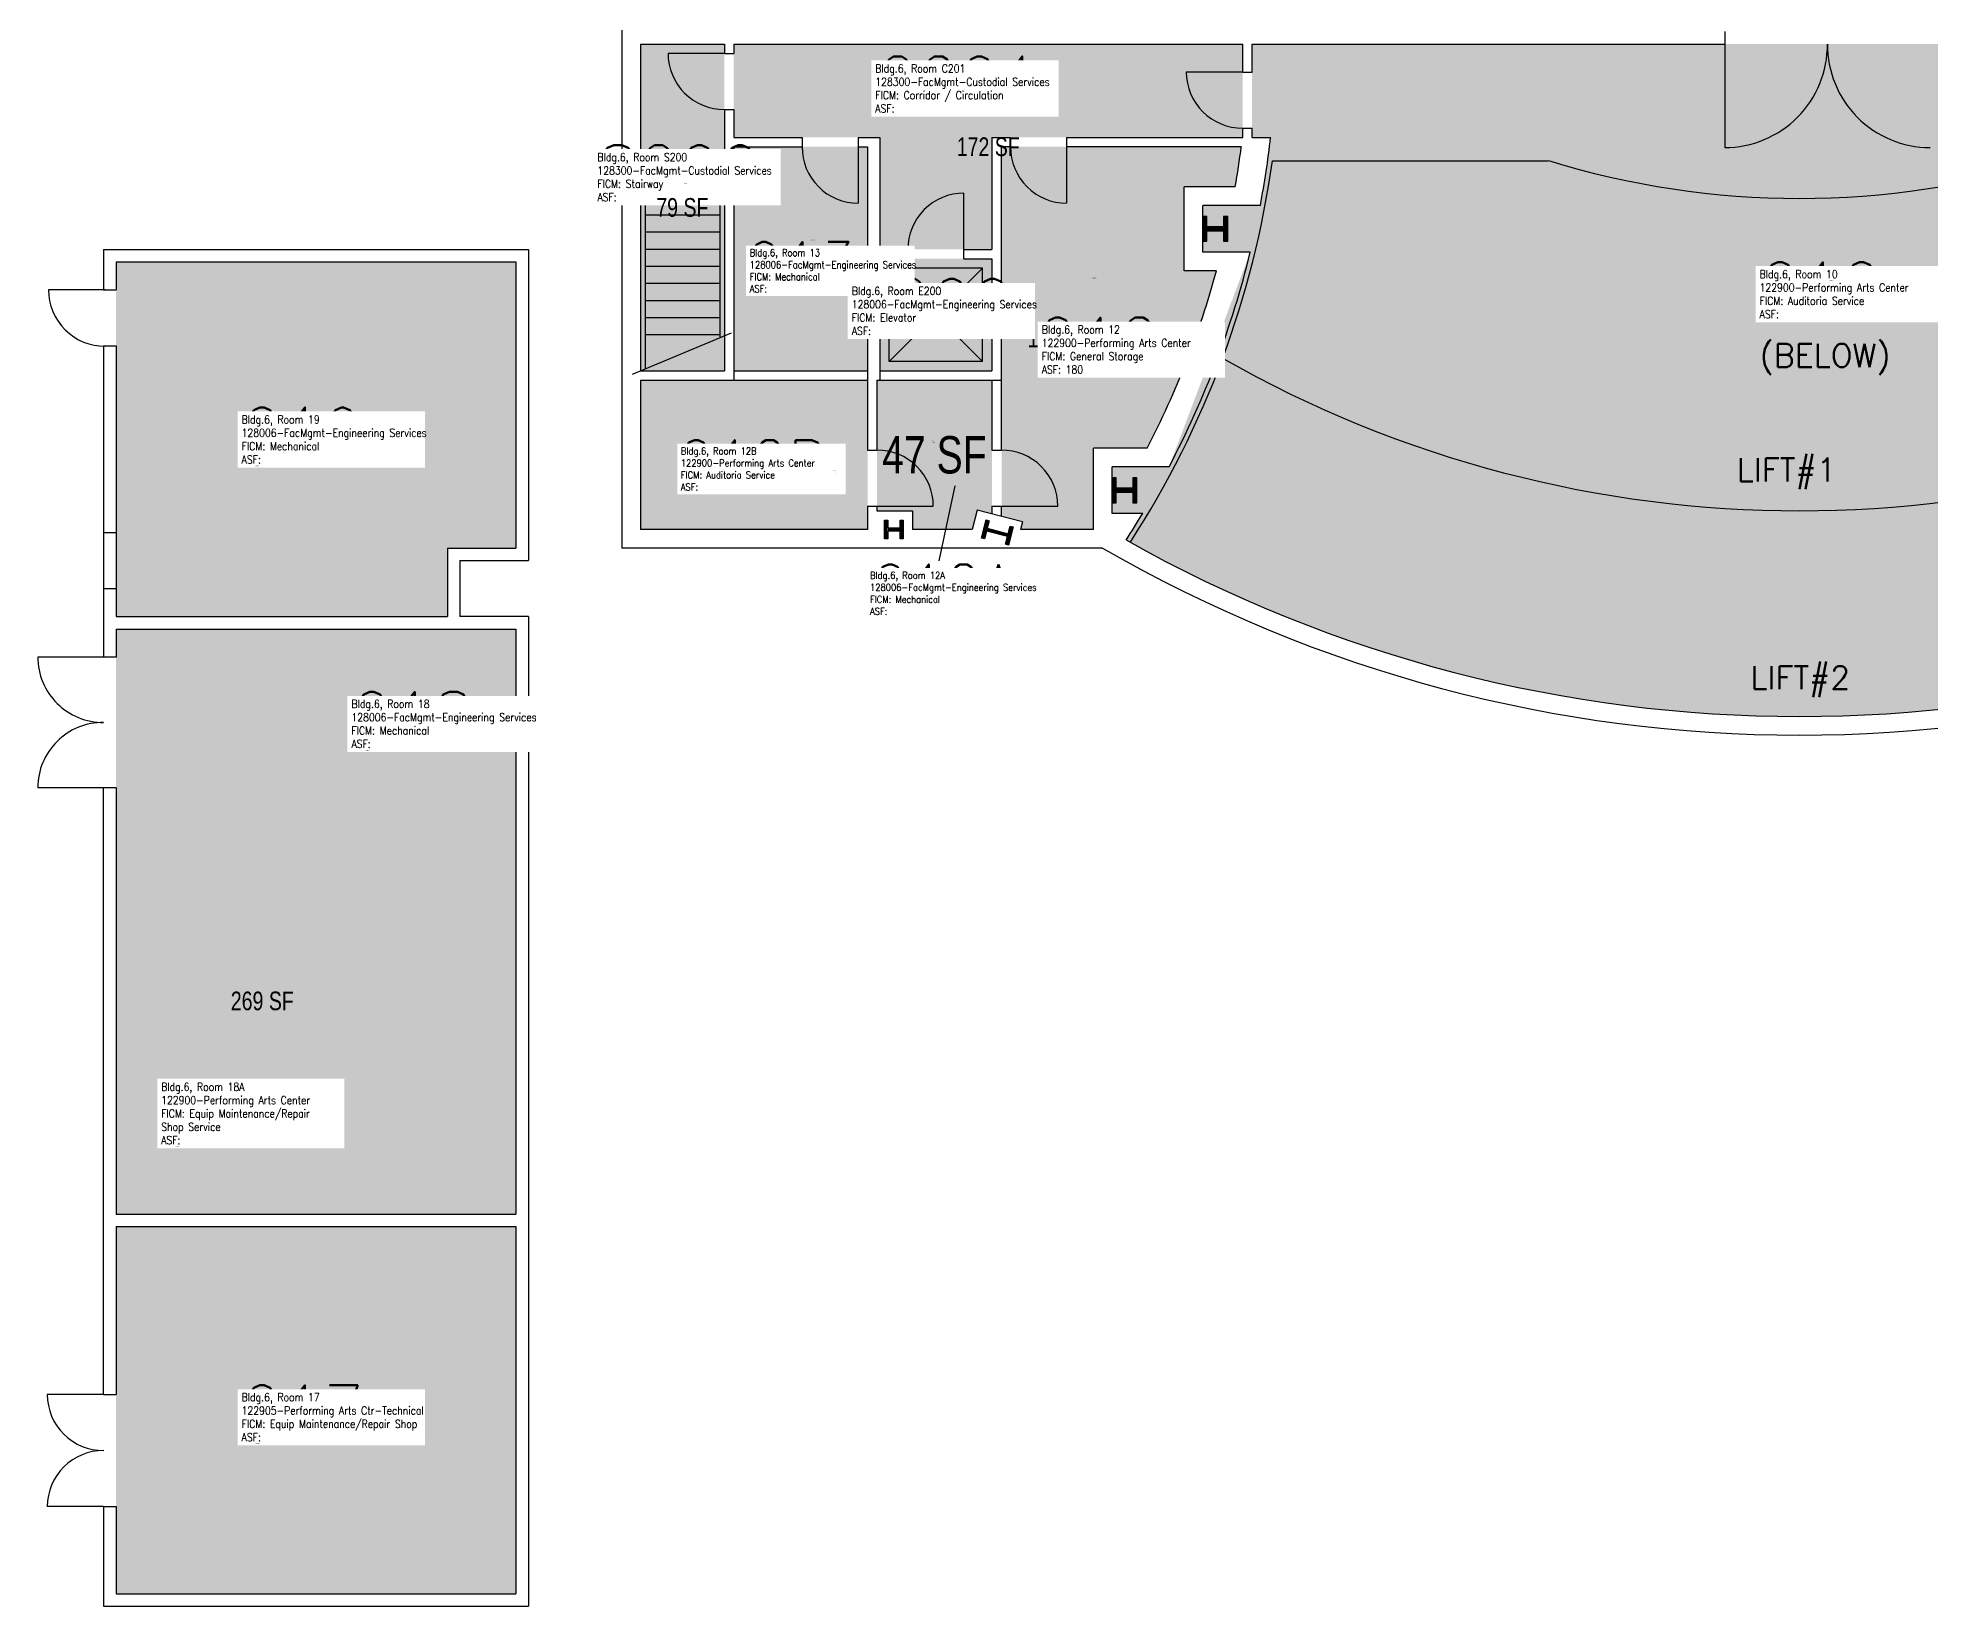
# Model space of a CAD drawing. Header units: inches. Extents: x -91 to 1852, y 0 to 2735.
# Drawn here: x -91 to 1125, y 1211 to 2219 of the extents above; entities that cross this region are included whole.
import ezdxf
from ezdxf.enums import TextEntityAlignment as Align

# ---------------------------------------------------------------- set-up
doc = ezdxf.new("R2010")
doc.units = ezdxf.units.IN
doc.header["$LTSCALE"] = 10
doc.header["$MEASUREMENT"] = 0
for name, color, linetype in [('A-COLS', 5, 'CONTINUOUS'), ('A-DOOR', 2, 'CONTINUOUS'), ('A-FLOR', 3, 'CONTINUOUS'), ('A-IDEN-RNUM', 7, 'CONTINUOUS'), ('A-IDEN-SNUM', 4, 'CONTINUOUS'), ('A-IDEN-TEXT', 4, 'CONTINUOUS'), ('A-IDEN-VNUM', 4, 'CONTINUOUS'), ('A-WALL', 5, 'CONTINUOUS'), ('AREA-TEXT', 3, 'CONTINUOUS'), ('Rooms-Category-Color', 7, 'CONTINUOUS'), ('Rooms-College-Color', 7, 'CONTINUOUS'), ('Rooms-Department-Color', 7, 'CONTINUOUS'), ('Rooms-Division-Color', 7, 'CONTINUOUS'), ('Rooms-Information', 7, 'CONTINUOUS')]:
    doc.layers.add(name, color=color, linetype=linetype)
doc.styles.add('AREA', font='arial.ttf', dxfattribs={"width": 0.75, "height": 24})
doc.styles.add('ROOMFNUMBER', font='SIMPLEX', dxfattribs={"height": 0.83})
doc.styles.add('ROOMSNUMBER', font='txt', dxfattribs={"height": 0.03})
doc.styles.add('ROOMVNUMBER', font='simplex.shx', dxfattribs={"width": 0.85})

msp = doc.modelspace()

# ---------------------------------------------------------------- hatches: boundary and pattern name
at = {"layer": 'Rooms-Category-Color', "true_color": 0xadadad}
for points in [[(350, 2209.1), (350, 2215.1), (296, 2215.1), (296, 2005.1), (350, 2005.1)], [(356, 2215.1), (356, 2209.1), (356, 2155.1), (436, 2155.1), (450, 2155.1), (450, 2083.1), (504, 2083.1), (522, 2083.1), (522, 2155.1), (534, 2155.1), (683.2, 2155.1), (683.2, 2161.1), (683.2, 2215.1), (616, 2215.1), (550, 2215.1)], [(356, 2149.1), (356, 2005.1), (442, 2005.1), (442, 2149.1), (436, 2149.1)], [(172, 1847.1), (172, 1891.1), (216, 1891.1), (216, 2075.1), (-41, 2075.1), (-41, 2057.1), (-41, 1865.1), (-41, 1847.1)], [(450, 2005.1), (522, 2005.1), (522, 2077.1), (504, 2077.1), (450, 2077.1)], [(448, 1999.1), (522, 1999.1), (522, 1913), (512.5, 1915.5), (509.3, 1903.1), (471, 1903.1), (471, 1915.1), (448, 1915.1)], [(146.9, 1525.2), (146.9, 1463.1), (216, 1463.1), (216, 1839.1), (-41, 1839.1), (-41, 1731.1), (79, 1731.1), (79, 1593.1)]]:
    msp.add_hatch(color=253, dxfattribs=at).paths.add_polyline_path(points)
at = {"layer": 'Rooms-Category-Color', "true_color": 0xffe090}
h = msp.add_hatch(color=41, dxfattribs=at)
edge = h.paths.add_edge_path()
edge.add_line((689.2, 2215.1), (689.2, 2161.1))
edge.add_line((689.2, 2161.1), (689.2, 2155.1))
edge.add_line((689.2, 2155.1), (701.2, 2155.1))
edge.add_arc((105, 2223.1), 600, 349.266, 353.4925, ccw=False)
edge.add_line((694.5, 2111.3), (657.5, 2111.3))
edge.add_line((657.5, 2111.3), (657.5, 2104.3))
edge.add_line((657.5, 2104.3), (660.2, 2104.3))
edge.add_line((660.2, 2104.3), (660.2, 2097.7))
edge.add_line((660.2, 2097.7), (670.8, 2097.7))
edge.add_line((670.8, 2097.7), (670.8, 2104.3))
edge.add_line((670.8, 2104.3), (673.5, 2104.3))
edge.add_line((673.5, 2104.3), (673.5, 2088.3))
edge.add_line((673.5, 2088.3), (670.8, 2088.3))
edge.add_line((670.8, 2088.3), (670.8, 2095))
edge.add_line((670.8, 2095), (660.2, 2095))
edge.add_line((660.2, 2095), (660.2, 2088.3))
edge.add_line((660.2, 2088.3), (657.5, 2088.3))
edge.add_line((657.5, 2088.3), (657.5, 2081.3))
edge.add_line((657.5, 2081.3), (688, 2081.3))
edge.add_arc((105, 2223.1), 600, 332.2089, 346.3347, ccw=False)
edge.add_line((635.8, 1943.3), (599.2, 1943.3))
edge.add_line((599.2, 1943.3), (599.2, 1936.3))
edge.add_line((599.2, 1936.3), (601.8, 1936.3))
edge.add_line((601.8, 1936.3), (601.8, 1929.7))
edge.add_line((601.8, 1929.7), (612.5, 1929.7))
edge.add_line((612.5, 1929.7), (612.5, 1936.3))
edge.add_line((612.5, 1936.3), (615.1, 1936.3))
edge.add_line((615.1, 1936.3), (615.1, 1920.3))
edge.add_line((615.1, 1920.3), (612.5, 1920.3))
edge.add_line((612.5, 1920.3), (612.5, 1927))
edge.add_line((612.5, 1927), (601.8, 1927))
edge.add_line((601.8, 1927), (601.8, 1920.3))
edge.add_line((601.8, 1920.3), (599.2, 1920.3))
edge.add_line((599.2, 1920.3), (599.2, 1913.3))
edge.add_line((599.2, 1913.3), (618.9, 1913.3))
edge.add_arc((105, 2223.1), 600, 326.9987, 328.919, ccw=False)
edge.add_arc((1041, 2665.1), 882.2, 240.622, 299.378)
edge.add_arc((1977, 2223.1), 600, 211.081, 213.0013, ccw=False)
edge.add_line((1463.2, 1913.3), (1482.9, 1913.3))
edge.add_line((1482.9, 1913.3), (1482.9, 1920.3))
edge.add_line((1482.9, 1920.3), (1480.2, 1920.3))
edge.add_line((1480.2, 1920.3), (1480.2, 1927))
edge.add_line((1480.2, 1927), (1469.6, 1927))
edge.add_line((1469.6, 1927), (1469.6, 1920.3))
edge.add_line((1469.6, 1920.3), (1466.9, 1920.3))
edge.add_line((1466.9, 1920.3), (1466.9, 1936.3))
edge.add_line((1466.9, 1936.3), (1469.6, 1936.3))
edge.add_line((1469.6, 1936.3), (1469.6, 1929.7))
edge.add_line((1469.6, 1929.7), (1480.2, 1929.7))
edge.add_line((1480.2, 1929.7), (1480.2, 1936.3))
edge.add_line((1480.2, 1936.3), (1482.9, 1936.3))
edge.add_line((1482.9, 1936.3), (1482.9, 1943.3))
edge.add_line((1482.9, 1943.3), (1446.2, 1943.3))
edge.add_arc((1977, 2223.1), 600, 193.6653, 207.7911, ccw=False)
edge.add_line((1394, 2081.3), (1424.5, 2081.3))
edge.add_line((1424.5, 2081.3), (1424.5, 2088.3))
edge.add_line((1424.5, 2088.3), (1421.9, 2088.3))
edge.add_line((1421.9, 2088.3), (1421.9, 2095))
edge.add_line((1421.9, 2095), (1411.2, 2095))
edge.add_line((1411.2, 2095), (1411.2, 2088.3))
edge.add_line((1411.2, 2088.3), (1408.6, 2088.3))
edge.add_line((1408.6, 2088.3), (1408.6, 2104.3))
edge.add_line((1408.6, 2104.3), (1411.2, 2104.3))
edge.add_line((1411.2, 2104.3), (1411.2, 2097.7))
edge.add_line((1411.2, 2097.7), (1421.9, 2097.7))
edge.add_line((1421.9, 2097.7), (1421.9, 2104.3))
edge.add_line((1421.9, 2104.3), (1424.5, 2104.3))
edge.add_line((1424.5, 2104.3), (1424.5, 2111.3))
edge.add_line((1424.5, 2111.3), (1387.5, 2111.3))
edge.add_arc((1977, 2223.1), 600, 186.5075, 190.734, ccw=False)
edge.add_line((1380.9, 2155.1), (1392.9, 2155.1))
edge.add_line((1392.9, 2155.1), (1392.9, 2161.1))
edge.add_line((1392.9, 2161.1), (1392.9, 2215.1))
edge.add_line((1392.9, 2215.1), (993, 2215.1))
edge.add_line((993, 2215.1), (689.2, 2215.1))
at = {"layer": 'Rooms-Category-Color', "true_color": 0xe3c5e1}
h = msp.add_hatch(color=254, dxfattribs=at)
edge = h.paths.add_edge_path()
edge.add_line((534, 2149.1), (528, 2149.1))
edge.add_line((528, 2149.1), (528, 1999.1))
edge.add_line((528, 1999.1), (528.2, 1954.1))
edge.add_line((528.2, 1954.1), (528.2, 1918.1))
edge.add_line((528.2, 1918.1), (528, 1911.5))
edge.add_line((528, 1911.5), (541.6, 1908))
edge.add_line((541.6, 1908), (540.3, 1903.1))
edge.add_line((540.3, 1903.1), (587.2, 1903.1))
edge.add_line((587.2, 1903.1), (587.2, 1955.3))
edge.add_line((587.2, 1955.3), (621.8, 1955.3))
edge.add_arc((105, 2223.1), 582, 332.6096, 344.682)
edge.add_line((666.4, 2069.3), (645.5, 2069.3))
edge.add_line((645.5, 2069.3), (645.5, 2123.3))
edge.add_line((645.5, 2123.3), (678.4, 2123.3))
edge.add_arc((105, 2223.1), 582, 350.1313, 352.6952)
edge.add_line((682.3, 2149.1), (534, 2149.1))
at = {"layer": 'Rooms-Category-Color', "true_color": 0xffe090}
msp.add_hatch(color=41, dxfattribs=at).paths.add_polyline_path([(296, 1999.1), (296, 1903.1), (442, 1903.1), (442, 1918.1), (442, 1999.1), (356, 1999.1)])
at = {"layer": 'Rooms-Category-Color', "true_color": 0xe3c5e1}
for points in [[(-41, 1731.1), (79, 1731.1), (79, 1593.1), (146.9, 1525.2), (146.9, 1463.1), (-41, 1463.1), (-41, 1737.1)], [(-41, 1275.1), (-41, 1219.1), (216, 1219.1), (216, 1455.1), (-41, 1455.1)]]:
    msp.add_hatch(color=254, dxfattribs=at).paths.add_polyline_path(points)
at = {"layer": 'Rooms-College-Color', "true_color": 0xadadad}
for points in [[(350, 2209.1), (350, 2215.1), (296, 2215.1), (296, 2005.1), (350, 2005.1)], [(356, 2215.1), (356, 2209.1), (356, 2155.1), (436, 2155.1), (450, 2155.1), (450, 2083.1), (504, 2083.1), (522, 2083.1), (522, 2155.1), (534, 2155.1), (683.2, 2155.1), (683.2, 2161.1), (683.2, 2215.1), (616, 2215.1), (550, 2215.1)], [(356, 2149.1), (356, 2005.1), (442, 2005.1), (442, 2149.1), (436, 2149.1)], [(172, 1847.1), (172, 1891.1), (216, 1891.1), (216, 2075.1), (-41, 2075.1), (-41, 2057.1), (-41, 1865.1), (-41, 1847.1)], [(450, 2005.1), (522, 2005.1), (522, 2077.1), (504, 2077.1), (450, 2077.1)], [(296, 1999.1), (296, 1903.1), (442, 1903.1), (442, 1918.1), (442, 1999.1), (356, 1999.1)], [(448, 1999.1), (522, 1999.1), (522, 1913), (512.5, 1915.5), (509.3, 1903.1), (471, 1903.1), (471, 1915.1), (448, 1915.1)], [(146.9, 1525.2), (146.9, 1463.1), (216, 1463.1), (216, 1839.1), (-41, 1839.1), (-41, 1731.1), (79, 1731.1), (79, 1593.1)], [(-41, 1731.1), (79, 1731.1), (79, 1593.1), (146.9, 1525.2), (146.9, 1463.1), (-41, 1463.1), (-41, 1737.1)], [(-41, 1275.1), (-41, 1219.1), (216, 1219.1), (216, 1455.1), (-41, 1455.1)]]:
    msp.add_hatch(color=253, dxfattribs=at).paths.add_polyline_path(points)
h = msp.add_hatch(color=253, dxfattribs=at)
edge = h.paths.add_edge_path()
edge.add_line((689.2, 2215.1), (689.2, 2161.1))
edge.add_line((689.2, 2161.1), (689.2, 2155.1))
edge.add_line((689.2, 2155.1), (701.2, 2155.1))
edge.add_arc((105, 2223.1), 600, 349.266, 353.4925, ccw=False)
edge.add_line((694.5, 2111.3), (657.5, 2111.3))
edge.add_line((657.5, 2111.3), (657.5, 2104.3))
edge.add_line((657.5, 2104.3), (660.2, 2104.3))
edge.add_line((660.2, 2104.3), (660.2, 2097.7))
edge.add_line((660.2, 2097.7), (670.8, 2097.7))
edge.add_line((670.8, 2097.7), (670.8, 2104.3))
edge.add_line((670.8, 2104.3), (673.5, 2104.3))
edge.add_line((673.5, 2104.3), (673.5, 2088.3))
edge.add_line((673.5, 2088.3), (670.8, 2088.3))
edge.add_line((670.8, 2088.3), (670.8, 2095))
edge.add_line((670.8, 2095), (660.2, 2095))
edge.add_line((660.2, 2095), (660.2, 2088.3))
edge.add_line((660.2, 2088.3), (657.5, 2088.3))
edge.add_line((657.5, 2088.3), (657.5, 2081.3))
edge.add_line((657.5, 2081.3), (688, 2081.3))
edge.add_arc((105, 2223.1), 600, 332.2089, 346.3347, ccw=False)
edge.add_line((635.8, 1943.3), (599.2, 1943.3))
edge.add_line((599.2, 1943.3), (599.2, 1936.3))
edge.add_line((599.2, 1936.3), (601.8, 1936.3))
edge.add_line((601.8, 1936.3), (601.8, 1929.7))
edge.add_line((601.8, 1929.7), (612.5, 1929.7))
edge.add_line((612.5, 1929.7), (612.5, 1936.3))
edge.add_line((612.5, 1936.3), (615.1, 1936.3))
edge.add_line((615.1, 1936.3), (615.1, 1920.3))
edge.add_line((615.1, 1920.3), (612.5, 1920.3))
edge.add_line((612.5, 1920.3), (612.5, 1927))
edge.add_line((612.5, 1927), (601.8, 1927))
edge.add_line((601.8, 1927), (601.8, 1920.3))
edge.add_line((601.8, 1920.3), (599.2, 1920.3))
edge.add_line((599.2, 1920.3), (599.2, 1913.3))
edge.add_line((599.2, 1913.3), (618.9, 1913.3))
edge.add_arc((105, 2223.1), 600, 326.9987, 328.919, ccw=False)
edge.add_arc((1041, 2665.1), 882.2, 240.622, 299.378)
edge.add_arc((1977, 2223.1), 600, 211.081, 213.0013, ccw=False)
edge.add_line((1463.2, 1913.3), (1482.9, 1913.3))
edge.add_line((1482.9, 1913.3), (1482.9, 1920.3))
edge.add_line((1482.9, 1920.3), (1480.2, 1920.3))
edge.add_line((1480.2, 1920.3), (1480.2, 1927))
edge.add_line((1480.2, 1927), (1469.6, 1927))
edge.add_line((1469.6, 1927), (1469.6, 1920.3))
edge.add_line((1469.6, 1920.3), (1466.9, 1920.3))
edge.add_line((1466.9, 1920.3), (1466.9, 1936.3))
edge.add_line((1466.9, 1936.3), (1469.6, 1936.3))
edge.add_line((1469.6, 1936.3), (1469.6, 1929.7))
edge.add_line((1469.6, 1929.7), (1480.2, 1929.7))
edge.add_line((1480.2, 1929.7), (1480.2, 1936.3))
edge.add_line((1480.2, 1936.3), (1482.9, 1936.3))
edge.add_line((1482.9, 1936.3), (1482.9, 1943.3))
edge.add_line((1482.9, 1943.3), (1446.2, 1943.3))
edge.add_arc((1977, 2223.1), 600, 193.6653, 207.7911, ccw=False)
edge.add_line((1394, 2081.3), (1424.5, 2081.3))
edge.add_line((1424.5, 2081.3), (1424.5, 2088.3))
edge.add_line((1424.5, 2088.3), (1421.9, 2088.3))
edge.add_line((1421.9, 2088.3), (1421.9, 2095))
edge.add_line((1421.9, 2095), (1411.2, 2095))
edge.add_line((1411.2, 2095), (1411.2, 2088.3))
edge.add_line((1411.2, 2088.3), (1408.6, 2088.3))
edge.add_line((1408.6, 2088.3), (1408.6, 2104.3))
edge.add_line((1408.6, 2104.3), (1411.2, 2104.3))
edge.add_line((1411.2, 2104.3), (1411.2, 2097.7))
edge.add_line((1411.2, 2097.7), (1421.9, 2097.7))
edge.add_line((1421.9, 2097.7), (1421.9, 2104.3))
edge.add_line((1421.9, 2104.3), (1424.5, 2104.3))
edge.add_line((1424.5, 2104.3), (1424.5, 2111.3))
edge.add_line((1424.5, 2111.3), (1387.5, 2111.3))
edge.add_arc((1977, 2223.1), 600, 186.5075, 190.734, ccw=False)
edge.add_line((1380.9, 2155.1), (1392.9, 2155.1))
edge.add_line((1392.9, 2155.1), (1392.9, 2161.1))
edge.add_line((1392.9, 2161.1), (1392.9, 2215.1))
edge.add_line((1392.9, 2215.1), (993, 2215.1))
edge.add_line((993, 2215.1), (689.2, 2215.1))
at = {"layer": 'Rooms-College-Color', "true_color": 0xffff64}
h = msp.add_hatch(color=51, dxfattribs=at)
edge = h.paths.add_edge_path()
edge.add_line((534, 2149.1), (528, 2149.1))
edge.add_line((528, 2149.1), (528, 1999.1))
edge.add_line((528, 1999.1), (528.2, 1954.1))
edge.add_line((528.2, 1954.1), (528.2, 1918.1))
edge.add_line((528.2, 1918.1), (528, 1911.5))
edge.add_line((528, 1911.5), (541.6, 1908))
edge.add_line((541.6, 1908), (540.3, 1903.1))
edge.add_line((540.3, 1903.1), (587.2, 1903.1))
edge.add_line((587.2, 1903.1), (587.2, 1955.3))
edge.add_line((587.2, 1955.3), (621.8, 1955.3))
edge.add_arc((105, 2223.1), 582, 332.6096, 344.682)
edge.add_line((666.4, 2069.3), (645.5, 2069.3))
edge.add_line((645.5, 2069.3), (645.5, 2123.3))
edge.add_line((645.5, 2123.3), (678.4, 2123.3))
edge.add_arc((105, 2223.1), 582, 350.1313, 352.6952)
edge.add_line((682.3, 2149.1), (534, 2149.1))
at = {"layer": 'Rooms-Department-Color', "true_color": 0xacacac}
for points in [[(350, 2209.1), (350, 2215.1), (296, 2215.1), (296, 2005.1), (350, 2005.1)], [(356, 2215.1), (356, 2209.1), (356, 2155.1), (436, 2155.1), (450, 2155.1), (450, 2083.1), (504, 2083.1), (522, 2083.1), (522, 2155.1), (534, 2155.1), (683.2, 2155.1), (683.2, 2161.1), (683.2, 2215.1), (616, 2215.1), (550, 2215.1)], [(356, 2149.1), (356, 2005.1), (442, 2005.1), (442, 2149.1), (436, 2149.1)], [(172, 1847.1), (172, 1891.1), (216, 1891.1), (216, 2075.1), (-41, 2075.1), (-41, 2057.1), (-41, 1865.1), (-41, 1847.1)], [(450, 2005.1), (522, 2005.1), (522, 2077.1), (504, 2077.1), (450, 2077.1)], [(448, 1999.1), (522, 1999.1), (522, 1913), (512.5, 1915.5), (509.3, 1903.1), (471, 1903.1), (471, 1915.1), (448, 1915.1)], [(146.9, 1525.2), (146.9, 1463.1), (216, 1463.1), (216, 1839.1), (-41, 1839.1), (-41, 1731.1), (79, 1731.1), (79, 1593.1)]]:
    msp.add_hatch(color=253, dxfattribs=at).paths.add_polyline_path(points)
at = {"layer": 'Rooms-Department-Color', "true_color": 0x80bc67}
h = msp.add_hatch(color=83, dxfattribs=at)
edge = h.paths.add_edge_path()
edge.add_line((689.2, 2215.1), (689.2, 2161.1))
edge.add_line((689.2, 2161.1), (689.2, 2155.1))
edge.add_line((689.2, 2155.1), (701.2, 2155.1))
edge.add_arc((105, 2223.1), 600, 349.266, 353.4925, ccw=False)
edge.add_line((694.5, 2111.3), (657.5, 2111.3))
edge.add_line((657.5, 2111.3), (657.5, 2104.3))
edge.add_line((657.5, 2104.3), (660.2, 2104.3))
edge.add_line((660.2, 2104.3), (660.2, 2097.7))
edge.add_line((660.2, 2097.7), (670.8, 2097.7))
edge.add_line((670.8, 2097.7), (670.8, 2104.3))
edge.add_line((670.8, 2104.3), (673.5, 2104.3))
edge.add_line((673.5, 2104.3), (673.5, 2088.3))
edge.add_line((673.5, 2088.3), (670.8, 2088.3))
edge.add_line((670.8, 2088.3), (670.8, 2095))
edge.add_line((670.8, 2095), (660.2, 2095))
edge.add_line((660.2, 2095), (660.2, 2088.3))
edge.add_line((660.2, 2088.3), (657.5, 2088.3))
edge.add_line((657.5, 2088.3), (657.5, 2081.3))
edge.add_line((657.5, 2081.3), (688, 2081.3))
edge.add_arc((105, 2223.1), 600, 332.2089, 346.3347, ccw=False)
edge.add_line((635.8, 1943.3), (599.2, 1943.3))
edge.add_line((599.2, 1943.3), (599.2, 1936.3))
edge.add_line((599.2, 1936.3), (601.8, 1936.3))
edge.add_line((601.8, 1936.3), (601.8, 1929.7))
edge.add_line((601.8, 1929.7), (612.5, 1929.7))
edge.add_line((612.5, 1929.7), (612.5, 1936.3))
edge.add_line((612.5, 1936.3), (615.1, 1936.3))
edge.add_line((615.1, 1936.3), (615.1, 1920.3))
edge.add_line((615.1, 1920.3), (612.5, 1920.3))
edge.add_line((612.5, 1920.3), (612.5, 1927))
edge.add_line((612.5, 1927), (601.8, 1927))
edge.add_line((601.8, 1927), (601.8, 1920.3))
edge.add_line((601.8, 1920.3), (599.2, 1920.3))
edge.add_line((599.2, 1920.3), (599.2, 1913.3))
edge.add_line((599.2, 1913.3), (618.9, 1913.3))
edge.add_arc((105, 2223.1), 600, 326.9987, 328.919, ccw=False)
edge.add_arc((1041, 2665.1), 882.2, 240.622, 299.378)
edge.add_arc((1977, 2223.1), 600, 211.081, 213.0013, ccw=False)
edge.add_line((1463.2, 1913.3), (1482.9, 1913.3))
edge.add_line((1482.9, 1913.3), (1482.9, 1920.3))
edge.add_line((1482.9, 1920.3), (1480.2, 1920.3))
edge.add_line((1480.2, 1920.3), (1480.2, 1927))
edge.add_line((1480.2, 1927), (1469.6, 1927))
edge.add_line((1469.6, 1927), (1469.6, 1920.3))
edge.add_line((1469.6, 1920.3), (1466.9, 1920.3))
edge.add_line((1466.9, 1920.3), (1466.9, 1936.3))
edge.add_line((1466.9, 1936.3), (1469.6, 1936.3))
edge.add_line((1469.6, 1936.3), (1469.6, 1929.7))
edge.add_line((1469.6, 1929.7), (1480.2, 1929.7))
edge.add_line((1480.2, 1929.7), (1480.2, 1936.3))
edge.add_line((1480.2, 1936.3), (1482.9, 1936.3))
edge.add_line((1482.9, 1936.3), (1482.9, 1943.3))
edge.add_line((1482.9, 1943.3), (1446.2, 1943.3))
edge.add_arc((1977, 2223.1), 600, 193.6653, 207.7911, ccw=False)
edge.add_line((1394, 2081.3), (1424.5, 2081.3))
edge.add_line((1424.5, 2081.3), (1424.5, 2088.3))
edge.add_line((1424.5, 2088.3), (1421.9, 2088.3))
edge.add_line((1421.9, 2088.3), (1421.9, 2095))
edge.add_line((1421.9, 2095), (1411.2, 2095))
edge.add_line((1411.2, 2095), (1411.2, 2088.3))
edge.add_line((1411.2, 2088.3), (1408.6, 2088.3))
edge.add_line((1408.6, 2088.3), (1408.6, 2104.3))
edge.add_line((1408.6, 2104.3), (1411.2, 2104.3))
edge.add_line((1411.2, 2104.3), (1411.2, 2097.7))
edge.add_line((1411.2, 2097.7), (1421.9, 2097.7))
edge.add_line((1421.9, 2097.7), (1421.9, 2104.3))
edge.add_line((1421.9, 2104.3), (1424.5, 2104.3))
edge.add_line((1424.5, 2104.3), (1424.5, 2111.3))
edge.add_line((1424.5, 2111.3), (1387.5, 2111.3))
edge.add_arc((1977, 2223.1), 600, 186.5075, 190.734, ccw=False)
edge.add_line((1380.9, 2155.1), (1392.9, 2155.1))
edge.add_line((1392.9, 2155.1), (1392.9, 2161.1))
edge.add_line((1392.9, 2161.1), (1392.9, 2215.1))
edge.add_line((1392.9, 2215.1), (993, 2215.1))
edge.add_line((993, 2215.1), (689.2, 2215.1))
h = msp.add_hatch(color=83, dxfattribs=at)
edge = h.paths.add_edge_path()
edge.add_line((534, 2149.1), (528, 2149.1))
edge.add_line((528, 2149.1), (528, 1999.1))
edge.add_line((528, 1999.1), (528.2, 1954.1))
edge.add_line((528.2, 1954.1), (528.2, 1918.1))
edge.add_line((528.2, 1918.1), (528, 1911.5))
edge.add_line((528, 1911.5), (541.6, 1908))
edge.add_line((541.6, 1908), (540.3, 1903.1))
edge.add_line((540.3, 1903.1), (587.2, 1903.1))
edge.add_line((587.2, 1903.1), (587.2, 1955.3))
edge.add_line((587.2, 1955.3), (621.8, 1955.3))
edge.add_arc((105, 2223.1), 582, 332.6096, 344.682)
edge.add_line((666.4, 2069.3), (645.5, 2069.3))
edge.add_line((645.5, 2069.3), (645.5, 2123.3))
edge.add_line((645.5, 2123.3), (678.4, 2123.3))
edge.add_arc((105, 2223.1), 582, 350.1313, 352.6952)
edge.add_line((682.3, 2149.1), (534, 2149.1))
for points in [[(296, 1999.1), (296, 1903.1), (442, 1903.1), (442, 1918.1), (442, 1999.1), (356, 1999.1)], [(-41, 1731.1), (79, 1731.1), (79, 1593.1), (146.9, 1525.2), (146.9, 1463.1), (-41, 1463.1), (-41, 1737.1)], [(-41, 1275.1), (-41, 1219.1), (216, 1219.1), (216, 1455.1), (-41, 1455.1)]]:
    msp.add_hatch(color=83, dxfattribs=at).paths.add_polyline_path(points)
at = {"layer": 'Rooms-Division-Color', "true_color": 0xadadad}
for points in [[(350, 2209.1), (350, 2215.1), (296, 2215.1), (296, 2005.1), (350, 2005.1)], [(356, 2215.1), (356, 2209.1), (356, 2155.1), (436, 2155.1), (450, 2155.1), (450, 2083.1), (504, 2083.1), (522, 2083.1), (522, 2155.1), (534, 2155.1), (683.2, 2155.1), (683.2, 2161.1), (683.2, 2215.1), (616, 2215.1), (550, 2215.1)], [(356, 2149.1), (356, 2005.1), (442, 2005.1), (442, 2149.1), (436, 2149.1)], [(172, 1847.1), (172, 1891.1), (216, 1891.1), (216, 2075.1), (-41, 2075.1), (-41, 2057.1), (-41, 1865.1), (-41, 1847.1)], [(450, 2005.1), (522, 2005.1), (522, 2077.1), (504, 2077.1), (450, 2077.1)], [(448, 1999.1), (522, 1999.1), (522, 1913), (512.5, 1915.5), (509.3, 1903.1), (471, 1903.1), (471, 1915.1), (448, 1915.1)], [(146.9, 1525.2), (146.9, 1463.1), (216, 1463.1), (216, 1839.1), (-41, 1839.1), (-41, 1731.1), (79, 1731.1), (79, 1593.1)]]:
    msp.add_hatch(color=253, dxfattribs=at).paths.add_polyline_path(points)
at = {"layer": 'Rooms-Division-Color', "true_color": 0x80bc67}
h = msp.add_hatch(color=83, dxfattribs=at)
edge = h.paths.add_edge_path()
edge.add_line((689.2, 2215.1), (689.2, 2161.1))
edge.add_line((689.2, 2161.1), (689.2, 2155.1))
edge.add_line((689.2, 2155.1), (701.2, 2155.1))
edge.add_arc((105, 2223.1), 600, 349.266, 353.4925, ccw=False)
edge.add_line((694.5, 2111.3), (657.5, 2111.3))
edge.add_line((657.5, 2111.3), (657.5, 2104.3))
edge.add_line((657.5, 2104.3), (660.2, 2104.3))
edge.add_line((660.2, 2104.3), (660.2, 2097.7))
edge.add_line((660.2, 2097.7), (670.8, 2097.7))
edge.add_line((670.8, 2097.7), (670.8, 2104.3))
edge.add_line((670.8, 2104.3), (673.5, 2104.3))
edge.add_line((673.5, 2104.3), (673.5, 2088.3))
edge.add_line((673.5, 2088.3), (670.8, 2088.3))
edge.add_line((670.8, 2088.3), (670.8, 2095))
edge.add_line((670.8, 2095), (660.2, 2095))
edge.add_line((660.2, 2095), (660.2, 2088.3))
edge.add_line((660.2, 2088.3), (657.5, 2088.3))
edge.add_line((657.5, 2088.3), (657.5, 2081.3))
edge.add_line((657.5, 2081.3), (688, 2081.3))
edge.add_arc((105, 2223.1), 600, 332.2089, 346.3347, ccw=False)
edge.add_line((635.8, 1943.3), (599.2, 1943.3))
edge.add_line((599.2, 1943.3), (599.2, 1936.3))
edge.add_line((599.2, 1936.3), (601.8, 1936.3))
edge.add_line((601.8, 1936.3), (601.8, 1929.7))
edge.add_line((601.8, 1929.7), (612.5, 1929.7))
edge.add_line((612.5, 1929.7), (612.5, 1936.3))
edge.add_line((612.5, 1936.3), (615.1, 1936.3))
edge.add_line((615.1, 1936.3), (615.1, 1920.3))
edge.add_line((615.1, 1920.3), (612.5, 1920.3))
edge.add_line((612.5, 1920.3), (612.5, 1927))
edge.add_line((612.5, 1927), (601.8, 1927))
edge.add_line((601.8, 1927), (601.8, 1920.3))
edge.add_line((601.8, 1920.3), (599.2, 1920.3))
edge.add_line((599.2, 1920.3), (599.2, 1913.3))
edge.add_line((599.2, 1913.3), (618.9, 1913.3))
edge.add_arc((105, 2223.1), 600, 326.9987, 328.919, ccw=False)
edge.add_arc((1041, 2665.1), 882.2, 240.622, 299.378)
edge.add_arc((1977, 2223.1), 600, 211.081, 213.0013, ccw=False)
edge.add_line((1463.2, 1913.3), (1482.9, 1913.3))
edge.add_line((1482.9, 1913.3), (1482.9, 1920.3))
edge.add_line((1482.9, 1920.3), (1480.2, 1920.3))
edge.add_line((1480.2, 1920.3), (1480.2, 1927))
edge.add_line((1480.2, 1927), (1469.6, 1927))
edge.add_line((1469.6, 1927), (1469.6, 1920.3))
edge.add_line((1469.6, 1920.3), (1466.9, 1920.3))
edge.add_line((1466.9, 1920.3), (1466.9, 1936.3))
edge.add_line((1466.9, 1936.3), (1469.6, 1936.3))
edge.add_line((1469.6, 1936.3), (1469.6, 1929.7))
edge.add_line((1469.6, 1929.7), (1480.2, 1929.7))
edge.add_line((1480.2, 1929.7), (1480.2, 1936.3))
edge.add_line((1480.2, 1936.3), (1482.9, 1936.3))
edge.add_line((1482.9, 1936.3), (1482.9, 1943.3))
edge.add_line((1482.9, 1943.3), (1446.2, 1943.3))
edge.add_arc((1977, 2223.1), 600, 193.6653, 207.7911, ccw=False)
edge.add_line((1394, 2081.3), (1424.5, 2081.3))
edge.add_line((1424.5, 2081.3), (1424.5, 2088.3))
edge.add_line((1424.5, 2088.3), (1421.9, 2088.3))
edge.add_line((1421.9, 2088.3), (1421.9, 2095))
edge.add_line((1421.9, 2095), (1411.2, 2095))
edge.add_line((1411.2, 2095), (1411.2, 2088.3))
edge.add_line((1411.2, 2088.3), (1408.6, 2088.3))
edge.add_line((1408.6, 2088.3), (1408.6, 2104.3))
edge.add_line((1408.6, 2104.3), (1411.2, 2104.3))
edge.add_line((1411.2, 2104.3), (1411.2, 2097.7))
edge.add_line((1411.2, 2097.7), (1421.9, 2097.7))
edge.add_line((1421.9, 2097.7), (1421.9, 2104.3))
edge.add_line((1421.9, 2104.3), (1424.5, 2104.3))
edge.add_line((1424.5, 2104.3), (1424.5, 2111.3))
edge.add_line((1424.5, 2111.3), (1387.5, 2111.3))
edge.add_arc((1977, 2223.1), 600, 186.5075, 190.734, ccw=False)
edge.add_line((1380.9, 2155.1), (1392.9, 2155.1))
edge.add_line((1392.9, 2155.1), (1392.9, 2161.1))
edge.add_line((1392.9, 2161.1), (1392.9, 2215.1))
edge.add_line((1392.9, 2215.1), (993, 2215.1))
edge.add_line((993, 2215.1), (689.2, 2215.1))
h = msp.add_hatch(color=83, dxfattribs=at)
edge = h.paths.add_edge_path()
edge.add_line((534, 2149.1), (528, 2149.1))
edge.add_line((528, 2149.1), (528, 1999.1))
edge.add_line((528, 1999.1), (528.2, 1954.1))
edge.add_line((528.2, 1954.1), (528.2, 1918.1))
edge.add_line((528.2, 1918.1), (528, 1911.5))
edge.add_line((528, 1911.5), (541.6, 1908))
edge.add_line((541.6, 1908), (540.3, 1903.1))
edge.add_line((540.3, 1903.1), (587.2, 1903.1))
edge.add_line((587.2, 1903.1), (587.2, 1955.3))
edge.add_line((587.2, 1955.3), (621.8, 1955.3))
edge.add_arc((105, 2223.1), 582, 332.6096, 344.682)
edge.add_line((666.4, 2069.3), (645.5, 2069.3))
edge.add_line((645.5, 2069.3), (645.5, 2123.3))
edge.add_line((645.5, 2123.3), (678.4, 2123.3))
edge.add_arc((105, 2223.1), 582, 350.1313, 352.6952)
edge.add_line((682.3, 2149.1), (534, 2149.1))
for points in [[(296, 1999.1), (296, 1903.1), (442, 1903.1), (442, 1918.1), (442, 1999.1), (356, 1999.1)], [(-41, 1731.1), (79, 1731.1), (79, 1593.1), (146.9, 1525.2), (146.9, 1463.1), (-41, 1463.1), (-41, 1737.1)], [(-41, 1275.1), (-41, 1219.1), (216, 1219.1), (216, 1455.1), (-41, 1455.1)]]:
    msp.add_hatch(color=83, dxfattribs=at).paths.add_polyline_path(points)

# ---------------------------------------------------------------- linework, layer by layer
at = {"layer": 'A-COLS'}
for p, q in [((657.5, 2104.3, 0), (657.5, 2088.3, 0)), ((660.2, 2104.3, 0), (657.5, 2104.3, 0)), ((658.2, 2104.3, 0), (658.2, 2088.3, 0)), ((658.8, 2104.3, 0), (658.8, 2088.3, 0)), ((659.5, 2104.3, 0), (659.5, 2088.3, 0)), ((660.2, 2097.7, 0), (660.2, 2104.3, 0)), ((670.8, 2104.3, 0), (670.8, 2097.7, 0)), ((673.5, 2104.3, 0), (670.8, 2104.3, 0)), ((671.5, 2088.3, 0), (671.5, 2104.3, 0)), ((672.2, 2088.3, 0), (672.2, 2104.3, 0)), ((672.8, 2088.3, 0), (672.8, 2104.3, 0)), ((673.5, 2088.3, 0), (673.5, 2104.3, 0)), ((670.8, 2097.7, 0), (660.2, 2097.7, 0)), ((670.8, 2097, 0), (660.2, 2097, 0)), ((670.8, 2096.3, 0), (660.2, 2096.3, 0)), ((670.8, 2095.7, 0), (660.2, 2095.7, 0)), ((660.2, 2095, 0), (670.8, 2095, 0)), ((660.2, 2088.3, 0), (660.2, 2095, 0)), ((670.8, 2095, 0), (670.8, 2088.3, 0)), ((657.5, 2088.3, 0), (660.2, 2088.3, 0)), ((670.8, 2088.3, 0), (673.5, 2088.3, 0)), ((599.2, 1936.3, 0), (599.2, 1920.3, 0)), ((601.8, 1936.3, 0), (599.2, 1936.3, 0)), ((599.8, 1936.3, 0), (599.8, 1920.3, 0)), ((600.5, 1936.3, 0), (600.5, 1920.3, 0)), ((601.2, 1936.3, 0), (601.2, 1920.3, 0)), ((601.8, 1929.7, 0), (601.8, 1936.3, 0)), ((612.5, 1936.3, 0), (612.5, 1929.7, 0)), ((615.1, 1936.3, 0), (612.5, 1936.3, 0)), ((613.1, 1920.3, 0), (613.1, 1936.3, 0)), ((613.8, 1920.3, 0), (613.8, 1936.3, 0)), ((614.5, 1920.3, 0), (614.5, 1936.3, 0)), ((615.1, 1920.3, 0), (615.1, 1936.3, 0)), ((612.5, 1929.7, 0), (601.8, 1929.7, 0)), ((612.5, 1929, 0), (601.8, 1929, 0)), ((612.5, 1928.3, 0), (601.8, 1928.3, 0)), ((612.5, 1927.7, 0), (601.8, 1927.7, 0)), ((601.8, 1920.3, 0), (601.8, 1927, 0)), ((601.8, 1927, 0), (612.5, 1927, 0)), ((612.5, 1927, 0), (612.5, 1920.3, 0)), ((599.2, 1920.3, 0), (601.8, 1920.3, 0)), ((612.5, 1920.3, 0), (615.1, 1920.3, 0)), ((453, 1897.1, 0), (453, 1909.1, 0)), ((453, 1909.1, 0), (455, 1909.1, 0)), ((453.5, 1897.1, 0), (453.5, 1909.1, 0)), ((454, 1897.1, 0), (454, 1909.1, 0)), ((454.5, 1897.1, 0), (454.5, 1909.1, 0)), ((455, 1909.1, 0), (455, 1904.1, 0)), ((455, 1904.1, 0), (463, 1904.1, 0)), ((463, 1903.6, 0), (455, 1903.6, 0)), ((463, 1903.1, 0), (455, 1903.1, 0)), ((463, 1902.6, 0), (455, 1902.6, 0)), ((455, 1902.1, 0), (455, 1897.1, 0)), ((463, 1902.1, 0), (455, 1902.1, 0)), ((463, 1909.1, 0), (465, 1909.1, 0)), ((463, 1904.1, 0), (463, 1909.1, 0)), ((463, 1897.1, 0), (463, 1902.1, 0)), ((463.5, 1909.1, 0), (463.5, 1897.1, 0)), ((464, 1909.1, 0), (464, 1897.1, 0)), ((464.5, 1909.1, 0), (464.5, 1897.1, 0)), ((465, 1909.1, 0), (465, 1897.1, 0)), ((515.2, 1897.6, 0), (518.2, 1909.2, 0)), ((517.2, 1897.1, 0), (515.2, 1897.6, 0)), ((515.7, 1897.5, 0), (518.7, 1909.1, 0)), ((516.2, 1897.4, 0), (519.2, 1909, 0)), ((516.7, 1897.2, 0), (519.7, 1908.9, 0)), ((518.4, 1902, 0), (517.2, 1897.1, 0)), ((518.2, 1909.2, 0), (520.1, 1908.7, 0)), ((532, 1898.5, 0), (518.4, 1902, 0)), ((532.1, 1899, 0), (518.5, 1902.4, 0)), ((532.2, 1899.5, 0), (518.7, 1902.9, 0)), ((532.3, 1899.9, 0), (518.8, 1903.4, 0)), ((520.1, 1908.7, 0), (518.9, 1903.9, 0)), ((518.9, 1903.9, 0), (532.5, 1900.4, 0)), ((530.7, 1893.6, 0), (532, 1898.5, 0)), ((534.2, 1905.1, 0), (531.2, 1893.5, 0)), ((534.7, 1905, 0), (531.7, 1893.4, 0)), ((535.2, 1904.9, 0), (532.2, 1893.3, 0)), ((532.5, 1900.4, 0), (533.7, 1905.3, 0)), ((535.6, 1904.8, 0), (532.7, 1893.1, 0)), ((533.7, 1905.3, 0), (535.6, 1904.8, 0)), ((455, 1897.1, 0), (453, 1897.1, 0)), ((465, 1897.1, 0), (463, 1897.1, 0)), ((532.7, 1893.1, 0), (530.7, 1893.6, 0))]:
    msp.add_line(p, q, dxfattribs=at)
at = {"layer": 'A-DOOR'}
for p, q in [((993, 2215.1, 0), (993, 2148.6, 0)), ((350, 2209.1, 0), (313.8, 2209.1, 0)), ((683.2, 2197.1, 0), (646.9, 2197.1, 0)), ((436, 2149.1, 0), (436, 2112.8, 0)), ((570, 2149.1, 0), (570, 2112.8, 0)), ((504, 2083.1, 0), (504, 2119.3, 0)), ((-48, 2057.1, 0), (-84.5, 2057.1, 0)), ((448, 1918.1, 0), (484.3, 1918.1, 0)), ((528, 1918.1, 0), (564.3, 1918.1, 0)), ((-49, 1821.1, 0), (-91.3, 1821.1, 0)), ((-49, 1737.1, 0), (-91.3, 1737.1, 0)), ((-49, 1347.1, 0), (-85.2, 1347.1, 0)), ((-49, 1275.1, 0), (-85.2, 1275.1, 0))]:
    msp.add_line(p, q, dxfattribs=at)
for centre, radius, start, end in [((993, 2214.6, 0), 66, 270, 0.4021), ((1125, 2214.6, 0), 66, 179.5979, 270), ((349.8, 2209.1, 0), 36, 180, 270.4021), ((682.9, 2197.1, 0), 36, 180, 270.4021), ((436, 2148.8, 0), 36, 179.5979, 270), ((570, 2148.8, 0), 36, 179.5979, 270), ((504, 2083.3, 0), 36, 90, 180.4021), ((-48.2, 2057.1, 0), 36.2, 180, 270.4021), ((448.3, 1918.1, 0), 36, 0, 90.4021), ((528.3, 1918.1, 0), 36, 0, 90.4021), ((-49.3, 1821.1, 0), 42, 180, 270.4021), ((-49.3, 1737.1, 0), 42, 89.5979, 180), ((-49.2, 1347.1, 0), 36, 180, 270.4021), ((-49.2, 1275.1, 0), 36, 89.5979, 180)]:
    msp.add_arc(centre, radius, start, end, dxfattribs=at)
at = {"layer": 'A-FLOR'}
for p, q in [((702.3, 2140.1, 0), (879.6, 2140.1, 0)), ((299, 2128.1, 0), (296, 2128.1, 0)), ((299, 2128.1, 0), (299, 2006.2, 0)), ((347, 2128.1, 0), (347, 2027, 0)), ((350, 2128.1, 0), (347, 2128.1, 0)), ((347, 2105.1, 0), (299, 2105.1, 0)), ((347, 2094.1, 0), (299, 2094.1, 0)), ((347, 2083.1, 0), (299, 2083.1, 0)), ((347, 2072.1, 0), (299, 2072.1, 0)), ((516, 2071.1, 0), (456, 2071.1, 0)), ((456, 2011.1, 0), (456, 2071.1, 0)), ((516, 2071.1, 0), (456, 2011.1, 0)), ((516, 2011.1, 0), (456, 2071.1, 0)), ((516, 2011.1, 0), (516, 2071.1, 0)), ((347, 2061.1, 0), (299, 2061.1, 0)), ((347, 2050.1, 0), (299, 2050.1, 0)), ((347, 2039.1, 0), (299, 2039.1, 0)), ((290.9, 2003, 0), (354.5, 2029.5, 0)), ((347, 2028.1, 0), (299, 2028.1, 0)), ((516, 2011.1, 0), (456, 2011.1, 0))]:
    msp.add_line(p, q, dxfattribs=at)
for centre, radius, start, end in [((105, 2223.1, 0), 603, 327.0411, 352.0884), ((1041, 2665.1, 0), 549.2, 252.911, 287.089), ((1041, 2665.1, 0), 750, 240.3755, 299.6245)]:
    msp.add_arc(centre, radius, start, end, dxfattribs=at)
at = {"layer": 'A-IDEN-VNUM'}
msp.add_line((488, 1883), (498.4, 1931.1), dxfattribs=at)
at = {"layer": 'A-WALL'}
for p, q in [((284, 2227.1, 0), (284, 1891.1, 0)), ((296, 2215.1, 0), (296, 2005.1, 0)), ((296, 2215.1, 0), (350, 2215.1, 0)), ((350, 2215.1, 0), (350, 2209.1, 0)), ((356, 2215.1, 0), (683.2, 2215.1, 0)), ((356, 2215.1, 0), (356, 2209.1, 0)), ((683.2, 2197.1, 0), (683.2, 2215.1, 0)), ((689.2, 2215.1, 0), (993, 2215.1, 0)), ((689.2, 2197.1, 0), (689.2, 2215.1, 0)), ((993, 2223.1, 0), (993, 2215.1, 0)), ((350, 2209.1, 0), (356, 2209.1, 0)), ((683.2, 2197.1, 0), (689.2, 2197.1, 0)), ((350, 2173.1, 0), (350, 2005.1, 0)), ((350, 2173.1, 0), (356, 2173.1, 0)), ((356, 2173.1, 0), (356, 2155.1, 0)), ((356, 2155.1, 0), (400, 2155.1, 0)), ((400, 2155.1, 0), (400, 2149.1, 0)), ((436, 2155.1, 0), (436, 2149.1, 0)), ((436, 2155.1, 0), (450, 2155.1, 0)), ((450, 2155.1, 0), (450, 2083.1, 0)), ((522, 2155.1, 0), (522, 2083.1, 0)), ((522, 2155.1, 0), (534, 2155.1, 0)), ((534, 2155.1, 0), (534, 2149.1, 0)), ((570, 2155.1, 0), (570, 2149.1, 0)), ((570, 2155.1, 0), (683.2, 2155.1, 0)), ((683.2, 2161.1, 0), (689.2, 2161.1, 0)), ((683.2, 2155.1, 0), (683.2, 2161.1, 0)), ((689.2, 2155.1, 0), (689.2, 2161.1, 0)), ((689.2, 2155.1, 0), (701.2, 2155.1, 0)), ((356, 2149.1, 0), (356, 1999.1, 0)), ((356, 2149.1, 0), (400, 2149.1, 0)), ((436, 2149.1, 0), (442, 2149.1, 0)), ((442, 2149.1, 0), (442, 1999.1, 0)), ((528, 2149.1, 0), (528, 1999.1, 0)), ((534, 2149.1, 0), (528, 2149.1, 0)), ((682.3, 2149.1, 0), (570, 2149.1, 0)), ((645.5, 2069.3, 0), (645.5, 2123.3, 0)), ((678.4, 2123.3, 0), (645.5, 2123.3, 0)), ((694.5, 2111.3, 0), (657.5, 2111.3, 0)), ((657.5, 2081.3, 0), (657.5, 2111.3, 0)), ((-49, 2083.1, 0), (224, 2083.1, 0)), ((-49, 2083.1, 0), (-49, 2057.1, 0)), ((224, 2083.1, 0), (224, 1883.1, 0)), ((450, 2083.1, 0), (468, 2083.1, 0)), ((468, 2077.1, 0), (468, 2083.1, 0)), ((504, 2083.1, 0), (522, 2083.1, 0)), ((504, 2077.1, 0), (504, 2083.1, 0)), ((688, 2081.3, 0), (657.5, 2081.3, 0)), ((-41, 2075.1, 0), (216, 2075.1, 0)), ((-41, 2075.1, 0), (-41, 2057.1, 0)), ((216, 2075.1, 0), (216, 1891.1, 0)), ((450, 2077.1, 0), (450, 1999.1, 0)), ((450, 2077.1, 0), (468, 2077.1, 0)), ((504, 2077.1, 0), (522, 2077.1, 0)), ((522, 2077.1, 0), (522, 2005.1, 0)), ((666.4, 2069.3, 0), (645.5, 2069.3, 0)), ((-49, 2057.1, 0), (-41, 2057.1, 0)), ((-49, 2021.1, 0), (-49, 1865.1, 0)), ((-49, 2021.1, 0), (-41, 2021.1, 0)), ((-41, 2021.1, 0), (-41, 1865.1, 0)), ((296, 2005.1, 0), (350, 2005.1, 0)), ((296, 1999.1, 0), (356, 1999.1, 0)), ((296, 1999.1, 0), (296, 1903.1, 0)), ((356, 2005.1, 0), (442, 2005.1, 0)), ((356, 1999.1, 0), (442, 1999.1, 0)), ((442, 1999.1, 0), (442, 1954.1, 0)), ((448, 1999.1, 0), (448, 1954.1, 0)), ((448, 1999.1, 0), (450, 1999.1, 0)), ((450, 2005.1, 0), (522, 2005.1, 0)), ((450, 1999.1, 0), (528, 1999.1, 0)), ((522, 1999.1, 0), (522, 1954.1, 0)), ((528, 1999.1, 0), (528, 1954.1, 0)), ((442, 1954.1, 0), (448, 1954.1, 0)), ((522, 1954.1, 0), (528, 1954.1, 0)), ((587.2, 1903.1, 0), (587.2, 1955.3, 0)), ((621.8, 1955.3, 0), (587.2, 1955.3, 0)), ((599.2, 1913.3, 0), (599.2, 1943.3, 0)), ((635.8, 1943.3, 0), (599.2, 1943.3, 0)), ((442, 1918.1, 0), (448, 1918.1, 0)), ((442, 1918.1, 0), (442, 1903.1, 0)), ((448, 1918.1, 0), (448, 1915.1, 0)), ((448, 1915.1, 0), (471, 1915.1, 0)), ((471, 1915.1, 0), (471, 1903.1, 0)), ((512.5, 1915.5, 0), (509.3, 1903.1, 0)), ((541.6, 1908, 0), (512.5, 1915.5, 0)), ((522, 1918.1, 0), (528, 1918.1, 0)), ((522, 1918.1, 0), (522, 1913, 0)), ((528, 1918.1, 0), (528, 1911.5, 0)), ((618.9, 1913.3, 0), (599.2, 1913.3, 0)), ((-49, 1901.1, 0), (-41, 1901.1, 0)), ((442, 1903.1, 0), (296, 1903.1, 0)), ((509.3, 1903.1, 0), (471, 1903.1, 0)), ((541.6, 1908, 0), (540.3, 1903.1, 0)), ((587.2, 1903.1, 0), (540.3, 1903.1, 0)), ((172, 1891.1, 0), (172, 1847.1, 0)), ((172, 1891.1, 0), (216, 1891.1, 0)), ((593.1, 1891.1, 0), (284, 1891.1, 0)), ((180, 1883.1, 0), (180, 1847.1, 0)), ((180, 1883.1, 0), (224, 1883.1, 0)), ((-49, 1865.1, 0), (-49, 1821.1, 0)), ((-49, 1865.1, 0), (-41, 1865.1, 0)), ((-41, 1865.1, 0), (-41, 1847.1, 0)), ((-41, 1847.1, 0), (172, 1847.1, 0)), ((-41, 1839.1, 0), (216, 1839.1, 0)), ((-41, 1839.1, 0), (-41, 1821.1, 0)), ((224, 1847.1, 0), (180, 1847.1, 0)), ((216, 1839.1, 0), (216, 1463.1, 0)), ((224, 1847.1, 0), (224, 1211.1, 0)), ((-41, 1821.1, 0), (-49, 1821.1, 0)), ((-49, 1347.1, 0), (-49, 1737.1, 0)), ((-41, 1737.1, 0), (-49, 1737.1, 0)), ((-41, 1737.1, 0), (-41, 1463.1, 0)), ((-41, 1463.1, 0), (216, 1463.1, 0)), ((-41, 1455.1, 0), (216, 1455.1, 0)), ((-41, 1455.1, 0), (-41, 1347.1, 0)), ((216, 1455.1, 0), (216, 1219.1, 0)), ((-49, 1347.1, 0), (-41, 1347.1, 0)), ((-49, 1275.1, 0), (-41, 1275.1, 0)), ((-49, 1275.1, 0), (-49, 1211.1, 0)), ((-41, 1275.1, 0), (-41, 1219.1, 0)), ((-41, 1219.1, 0), (216, 1219.1, 0)), ((-49, 1211.1, 0), (224, 1211.1, 0))]:
    msp.add_line(p, q, dxfattribs=at)
for centre, radius, start, end in [((105, 2223.1, 0), 600, 349.266, 353.4925), ((105, 2223.1, 0), 582, 350.1313, 352.6952), ((105, 2223.1, 0), 600, 332.2089, 346.3347), ((105, 2223.1, 0), 582, 332.6096, 344.682), ((105, 2223.1, 0), 600, 326.9987, 328.919), ((1041, 2665.1, 0), 894.2, 239.9433, 300.0567), ((1041, 2665.1, 0), 882.2, 240.622, 299.378)]:
    msp.add_arc(centre, radius, start, end, dxfattribs=at)

# ---------------------------------------------------------------- texts
at = {"layer": 'A-IDEN-RNUM', "style": 'ROOMSNUMBER'}
for s, p in [('C201-00', (474.4, 2183.5, 0)), ('S200-00', (324.1, 2125.3, 0)), ('0010-00', (1060.1, 2062.8, 0)), ('E200-00', (479.3, 2046.4, 0)), ('0019-00', (48.8, 1943.7, 0)), ('0018-00', (119.4, 1760.9)), ('0018-A0', (-2.9, 1506.2)), ('0017-00', (48.8, 1315.3, 0))]:
    msp.add_text(s, height=0.36, dxfattribs=at).set_placement(p)
for s, p in [('0013-00', (406.6, 2089, 0)), ('0012-00', (587.7, 2064.6, 0)), ('0012-A0', (484.5, 1959.2, 0)), ('0012-B0', (421.1, 1938.9, 0))]:
    msp.add_text(s, height=0.36, dxfattribs=at).set_placement(p, align=Align.CENTER)
at = {"layer": 'A-IDEN-SNUM', "style": 'ROOMSNUMBER'}
for s, p in [('0060C20100', (474.4, 2183.5, 0)), ('0060S20000', (324.1, 2125.3, 0)), ('0060001000', (1060.1, 2062.8, 0)), ('0060E20000', (479.3, 2046.4, 0)), ('0060001900', (48.8, 1943.7, 0)), ('0060001800', (119.4, 1760.9)), ('00600018A0', (-2.9, 1506.2)), ('0060001700', (48.8, 1315.3, 0))]:
    msp.add_text(s, height=0.36, dxfattribs=at).set_placement(p)
for s, p in [('0060001300', (406.6, 2089, 0)), ('0060001200', (587.7, 2064.6, 0)), ('00600012A0', (484.5, 1960.3, 0)), ('00600012B0', (421.3, 1940.8, 0))]:
    msp.add_text(s, height=0.36, dxfattribs=at).set_placement(p, align=Align.CENTER)
at = {"layer": 'A-IDEN-TEXT', "style": 'ROOMFNUMBER'}
for s, p in [('(BELOW)', (1057.6, 2007.5, 0)), ('LIFT#1', (1032.8, 1934, 0)), ('LIFT#2', (1041.6, 1800.4, 0))]:
    msp.add_text(s, height=14.94, dxfattribs=at).set_placement(p, align=Align.CENTER)
at = {"layer": 'A-IDEN-VNUM', "style": 'ROOMVNUMBER', "width": 0.85}
for s, p in [('C201', (447, 2171.1, 0)), ('S200', (268.4, 2114.1, 0)), ('010', (1015.4, 2038.9, 0)), ('E200', (431.9, 2028.1, 0)), ('019', (39.7, 1945.5, 0)), ('018', (110.3, 1762.7)), ('018A', (-12, 1508)), ('017', (39.7, 1317.1, 0))]:
    msp.add_text(s, height=36, dxfattribs=at).set_placement(p)
for s, height, p in [('013', 32.4, (399.1, 2055.5, 0)), ('012', 36, (590.4, 2003.3, 0)), ('012B', 32.4, (367.9, 1928.1, 0)), ('012A', 32.4, (490.8, 1848.2, 0))]:
    msp.add_text(s, height=height, dxfattribs=at).set_placement(p, align=Align.CENTER)
at = {"layer": 'AREA-TEXT', "style": 'AREA', "width": 0.75}
for s, height, p in [('172 SF', 12, (519.6, 2149.1)), ('79 SF', 12, (323, 2110.1)), ('86 SF', 12, (399, 2077.1)), ('2,125 SF', 12, (1041, 2055.7)), ('36 SF', 12, (486, 2041.1)), ('186 SF', 12, (565.2, 2026.1)), ('393 SF', 12, (87.5, 1961.1)), ('47 SF', 24, (485, 1951.1)), ('97 SF', 12, (369, 1951.1)), ('402 SF', 12, (158.1, 1788.8, 0)), ('269 SF', 12, (53, 1600.1)), ('421 SF', 12, (87.5, 1337.1))]:
    msp.add_text(s, height=height, dxfattribs=at).set_placement(p, align=Align.MIDDLE_CENTER)

# ---------------------------------------------------------------- next in the draw order: texts
at = {"layer": 'Rooms-Information', "attachment_point": 7, "style": 'ROOMVNUMBER', "bg_fill": 3, "box_fill_scale": 1.5, "bg_fill_color": 256, "bg_fill_true_color": 13158600, "bg_fill_transparency": 0}
for s, insert, char_height, width in [('Bldg.6, Room C201^M^J128300-FacMgmt-Custodial Services^M^JFICM: Corridor / Circulation^M^JASF: ', (447, 2171.1, 0), 5.143, 115.2), ('Bldg.6, Room S200^M^J128300-FacMgmt-Custodial Services^M^JFICM: Stairway^M^JASF: ', (268.4, 2114.1, 0), 5.143, 115.2), ('Bldg.6, Room 10^M^J122900-Performing Arts Center^M^JFICM: Auditoria Service^M^JASF: ', (1015.4, 2038.9, 0), 5.143, 115.2), ('Bldg.6, Room E200^M^J128006-FacMgmt-Engineering Services^M^JFICM: Elevator^M^JASF: ', (431.9, 2028.1, 0), 5.143, 115.2), ('Bldg.6, Room 19^M^J128006-FacMgmt-Engineering Services^M^JFICM: Mechanical^M^JASF: ', (39.7, 1945.5, 0), 5.143, 115.2), ('Bldg.6, Room 12B^M^J122900-Performing Arts Center^M^JFICM: Auditoria Service^M^JASF: ', (322, 1928.1, 0), 4.629, 103.68), ('Bldg.6, Room 12A^M^J128006-FacMgmt-Engineering Services^M^JFICM: Mechanical^M^JASF: ', (443.6, 1848.2, 0), 4.629, 103.68), ('Bldg.6, Room 18^M^J128006-FacMgmt-Engineering Services^M^JFICM: Mechanical^M^JASF: ', (110.3, 1762.7), 5.143, 115.2), ('Bldg.6, Room 18A^M^J122900-Performing Arts Center^M^JFICM: Equip Maintenance/Repair Shop Service^M^JASF: ', (-12, 1508), 5.1429, 115.2), ('Bldg.6, Room 17^M^J122905-Performing Arts Ctr-Technical^M^JFICM: Equip Maintenance/Repair Shop^M^JASF: ', (39.7, 1317.1, 0), 5.1429, 115.2)]:
    msp.add_mtext(s, dxfattribs=dict(at, insert=insert, char_height=char_height, width=width))

# ---------------------------------------------------------------- next in the draw order: texts
for s, insert, char_height, width in [('Bldg.6, Room 13^M^J128006-FacMgmt-Engineering Services^M^JFICM: Mechanical^M^JASF: ', (366.3, 2055.5, 0), 4.629, 103.68), ('Bldg.6, Room 12^M^J122900-Performing Arts Center^M^JFICM: General Storage^M^JASF: 180', (554, 2003.3, 0), 5.143, 115.2)]:
    msp.add_mtext(s, dxfattribs=dict(at, insert=insert, char_height=char_height, width=width))

doc.saveas('drawing.dxf')
